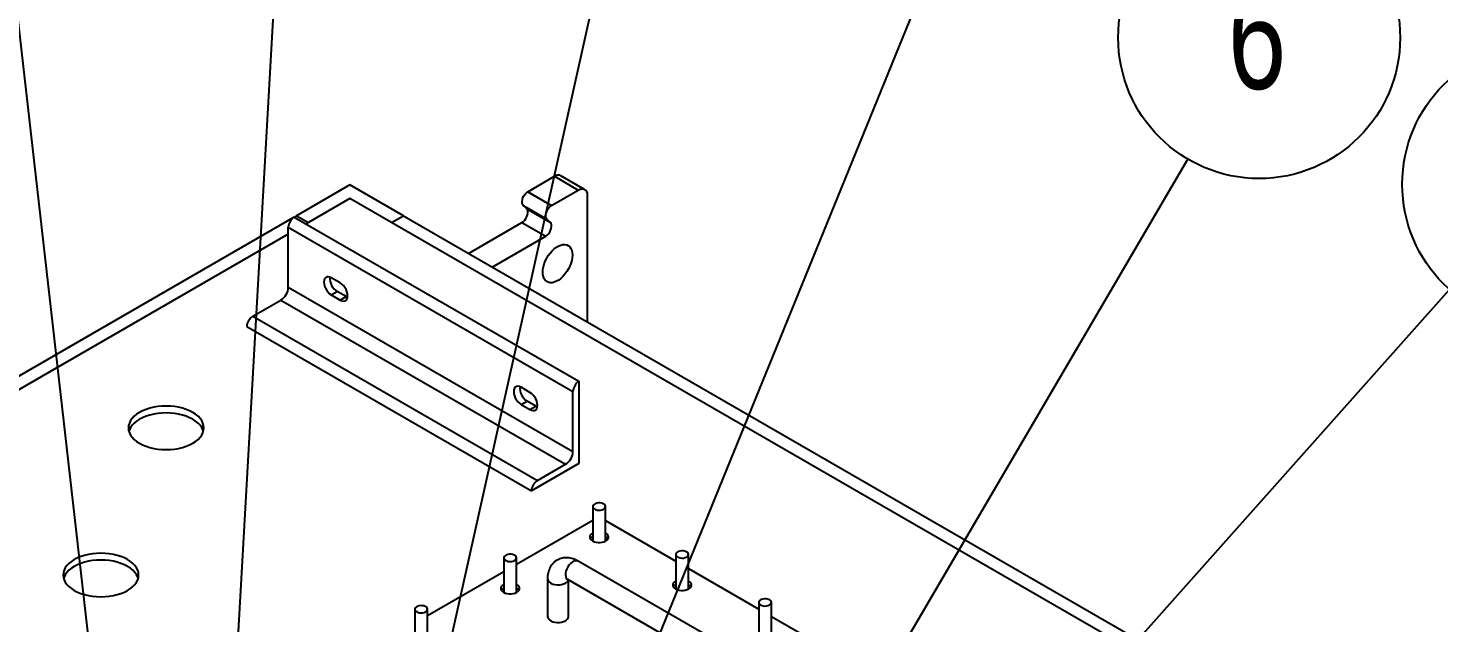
# Model space of a CAD drawing. Header units: inches. Extents: x 1 to 529, y 1 to 374.
# Drawn here: x 47.79 to 92.64, y 323.62 to 342.54 of the extents above; entities that cross this region are included whole.
import ezdxf

# ---------------------------------------------------------------- set-up
doc = ezdxf.new("R2010")
doc.units = ezdxf.units.IN
doc.header["$LTSCALE"] = 32
doc.header["$MEASUREMENT"] = 0
doc.layers.add('FORMAT', color=7, linetype='Continuous')
doc.styles.add('SLDTEXTSTYLE0', font='TXT', dxfattribs={"width": 0.75})
doc.dimstyles.new('SLDDIMSTYLE5', dxfattribs={"dimtxt": 0.18, "dimasz": 2.71875, "dimexe": 0, "dimexo": 0.0625, "dimgap": 0, "dimtad": 0, "dimtih": 1, "dimtoh": 1, "dimdec": 0, "dimrnd": 1e-09, "dimzin": 0, "dimdsep": 46, "dimtxsty": 'Standard', "dimsah": 1, "dimcen": 0.09, "dimadec": 0, "dimazin": 0, "dimtfac": 2.71875, "dimtdec": 0, "dimtofl": 0, "dimtmove": 0, "dimatfit": 3, "dimfxl": 0, "dimfrac": 2, "dimtolj": 1, "dimtzin": 0, "dimarcsym": 0})
doc.dimstyles.new('SLDDIMSTYLE6', dxfattribs={"dimtxt": 0.18, "dimasz": 0.836538, "dimexe": 0, "dimexo": 0.0625, "dimgap": 0, "dimtad": 0, "dimtih": 1, "dimtoh": 1, "dimdec": 0, "dimrnd": 1e-09, "dimzin": 0, "dimdsep": 46, "dimtxsty": 'Standard', "dimblk1": 'DOT', "dimblk2": 'DOT', "dimsah": 1, "dimcen": 0.09, "dimadec": 0, "dimazin": 0, "dimtfac": 0.836538, "dimtdec": 0, "dimtofl": 0, "dimtmove": 0, "dimatfit": 3, "dimldrblk": 'DOT', "dimfxl": 0, "dimfrac": 2, "dimtolj": 1, "dimtzin": 0, "dimarcsym": 0})

# ---------------------------------------------------------------- blocks, each defined once
blk = doc.blocks.new('Drawing View43')
at = {"color": 7, "linetype": 'Continuous', "lineweight": 25}
for p, q in [((21.327, 41.815), (22.176, 42.305)), ((22.176, 42.305), (22.93, 41.869)), ((23.13, 41.889), (22.376, 42.324)), ((15.67, 42.032), (13.973, 41.053)), ((17.367, 41.053), (15.67, 42.032)), ((21.327, 41.815), (22.081, 41.379)), ((22.081, 41.379), (22.93, 41.869)), ((15.67, 41.597), (14.275, 40.792)), ((55.645, 18.52), (15.67, 41.597)), ((21.176, 41.379), (21.931, 40.944)), ((21.29, 41.27), (21.176, 41.379)), ((21.29, 41.27), (22.044, 40.835)), ((23.213, 41.706), (23.213, 37.678)), ((-7.435, 28.694), (13.886, 41.002)), ((13.898, 41.009), (13.973, 41.053)), ((13.898, 41.009), (13.898, 41.01)), ((13.898, 41.01), (22.949, 35.785)), ((13.898, 41.009), (22.949, 35.784)), ((13.973, 41.053), (14.35, 40.835)), ((13.973, 41.053), (14.35, 40.835)), ((16.99, 40.835), (17.367, 41.053)), ((16.99, 40.835), (17.367, 41.053)), ((17.367, 41.053), (55.08, 19.282)), ((19.442, 39.855), (21.139, 40.835)), ((21.139, 40.835), (21.893, 40.399)), ((22.044, 40.835), (21.931, 40.944)), ((13.709, 40.465), (-6.992, 28.514)), ((13.709, 40.683), (22.76, 35.458)), ((13.709, 38.778), (13.709, 40.683)), ((20.196, 39.42), (21.893, 40.399)), ((15.359, 38.914), (15.076, 39.077)), ((13.709, 38.778), (22.76, 33.553)), ((15.076, 38.533), (15.265, 38.642)), ((15.548, 38.478), (15.265, 38.642)), ((12.578, 37.852), (13.474, 38.369)), ((13.474, 38.369), (22.525, 33.144)), ((15.076, 38.533), (15.359, 38.37)), ((15.359, 38.37), (15.548, 38.478)), ((15.591, 38.458), (15.548, 38.478)), ((12.578, 37.852), (21.629, 32.627)), ((12.389, 37.526), (21.44, 32.301)), ((12.389, 37.526), (21.44, 32.301)), ((12.389, 37.526), (12.389, 37.526)), ((21.393, 35.431), (21.11, 35.594)), ((22.76, 33.553), (22.76, 35.458)), ((22.949, 35.784), (22.949, 35.785)), ((22.949, 35.785), (22.949, 33.172)), ((21.11, 35.05), (21.299, 35.158)), ((21.11, 35.05), (21.393, 34.886)), ((21.582, 34.995), (21.299, 35.158)), ((21.393, 34.886), (21.582, 34.995)), ((21.625, 34.975), (21.582, 34.995)), ((22.949, 33.172), (21.44, 32.301)), ((21.629, 32.627), (22.525, 33.144)), ((21.44, 32.301), (21.44, 32.301)), ((23.39, 31.8), (23.39, 30.712)), ((23.79, 30.712), (23.79, 31.8)), ((23.39, 31.357), (20.962, 29.955)), ((23.79, 31.355), (26.03, 30.062)), ((23.802, 30.834), (23.79, 30.841)), ((20.562, 30.167), (20.562, 29.079)), ((20.962, 29.079), (20.962, 30.167)), ((27.258, 27.561), (22.921, 30.065)), ((26.03, 30.276), (26.03, 29.188)), ((26.43, 29.188), (26.43, 30.276)), ((20.562, 29.724), (18.133, 28.322)), ((26.43, 29.831), (28.67, 28.538)), ((20.974, 29.201), (20.962, 29.208)), ((21.95, 29.504), (21.95, 28.306)), ((22.588, 29.487), (26.925, 26.984)), ((22.617, 28.306), (22.617, 29.471)), ((26.442, 29.31), (26.43, 29.317)), ((28.67, 28.752), (28.67, 27.664)), ((29.07, 27.664), (29.07, 28.752)), ((17.733, 28.535), (17.733, 27.446)), ((18.133, 27.446), (18.133, 28.535)), ((29.07, 28.307), (31.31, 27.014))]:
    blk.add_line(p, q, dxfattribs=at)
at = {"color": 7, "linetype": 'Continuous', "lineweight": 25, "flags": 128}
for points in [[(21.176, 41.379), (21.153, 41.412), (21.141, 41.457), (21.14, 41.509), (21.15, 41.567), (21.17, 41.627), (21.2, 41.685), (21.238, 41.737), (21.281, 41.782), (21.327, 41.815)], [(22.93, 41.869), (22.985, 41.895), (23.038, 41.907), (23.087, 41.905), (23.13, 41.889), (23.165, 41.86), (23.191, 41.818), (23.207, 41.766), (23.213, 41.706)], [(21.139, 40.835), (21.185, 40.868), (21.228, 40.912), (21.266, 40.965), (21.296, 41.023), (21.316, 41.083), (21.326, 41.14), (21.325, 41.193), (21.313, 41.237), (21.29, 41.27)], [(21.931, 40.944), (21.908, 40.977), (21.895, 41.021), (21.894, 41.074), (21.904, 41.132), (21.924, 41.191), (21.955, 41.249), (21.992, 41.302), (22.036, 41.346), (22.081, 41.379)], [(21.893, 40.399), (21.939, 40.433), (21.982, 40.477), (22.02, 40.529), (22.05, 40.587), (22.071, 40.647), (22.081, 40.705), (22.079, 40.758), (22.067, 40.802), (22.044, 40.835)], [(21.799, 39.256), (21.804, 39.341), (21.82, 39.429), (21.845, 39.519), (21.881, 39.61), (21.924, 39.699), (21.976, 39.784), (22.034, 39.864), (22.098, 39.936), (22.165, 39.999), (22.235, 40.051), (22.305, 40.092), (22.375, 40.12), (22.442, 40.135), (22.506, 40.136), (22.564, 40.124), (22.616, 40.098), (22.66, 40.06), (22.695, 40.01), (22.721, 39.949), (22.736, 39.879), (22.741, 39.801), (22.736, 39.716), (22.721, 39.628), (22.695, 39.537), (22.66, 39.447), (22.616, 39.358), (22.564, 39.273), (22.506, 39.193), (22.442, 39.121), (22.375, 39.058), (22.305, 39.006), (22.235, 38.965), (22.165, 38.937), (22.098, 38.922), (22.034, 38.921), (21.976, 38.933), (21.924, 38.959), (21.881, 38.997), (21.845, 39.047), (21.82, 39.108), (21.804, 39.178), (21.799, 39.256)], [(15.076, 39.077), (15.024, 39.101), (14.974, 39.109), (14.929, 39.103), (14.892, 39.081), (14.864, 39.046), (14.847, 38.998), (14.841, 38.941), (14.847, 38.877), (14.864, 38.81), (14.892, 38.742), (14.929, 38.677), (14.974, 38.619), (15.024, 38.57), (15.076, 38.533)], [(15.359, 38.37), (15.412, 38.346), (15.462, 38.338), (15.506, 38.344), (15.544, 38.366), (15.572, 38.401), (15.589, 38.449), (15.595, 38.506), (15.589, 38.57), (15.572, 38.637), (15.544, 38.705), (15.506, 38.77), (15.462, 38.828), (15.412, 38.877), (15.359, 38.914)], [(21.11, 35.594), (21.058, 35.617), (21.008, 35.626), (20.963, 35.619), (20.926, 35.598), (20.898, 35.562), (20.881, 35.515), (20.875, 35.458), (20.881, 35.394), (20.898, 35.326), (20.926, 35.258), (20.963, 35.194), (21.008, 35.136), (21.058, 35.087), (21.11, 35.05)], [(21.393, 34.886), (21.446, 34.863), (21.496, 34.854), (21.54, 34.861), (21.578, 34.882), (21.606, 34.918), (21.623, 34.965), (21.629, 35.022), (21.623, 35.086), (21.606, 35.154), (21.578, 35.222), (21.54, 35.286), (21.496, 35.345), (21.446, 35.394), (21.393, 35.431)], [(8.976, 34.794), (8.887, 34.736), (8.809, 34.672), (8.744, 34.604), (8.692, 34.533), (8.655, 34.458), (8.633, 34.381), (8.625, 34.304), (8.633, 34.226), (8.655, 34.15), (8.692, 34.075), (8.744, 34.003), (8.809, 33.935), (8.887, 33.872), (8.976, 33.814), (9.077, 33.762), (9.187, 33.717), (9.304, 33.68), (9.429, 33.65), (9.558, 33.628), (9.691, 33.615), (9.825, 33.611), (9.959, 33.615), (10.092, 33.628), (10.221, 33.65), (10.346, 33.68), (10.463, 33.717), (10.573, 33.762), (10.674, 33.814), (10.763, 33.872), (10.841, 33.935), (10.906, 34.003), (10.958, 34.075), (10.995, 34.15), (11.017, 34.226), (11.025, 34.304), (11.017, 34.381), (10.995, 34.458), (10.958, 34.533), (10.906, 34.604), (10.841, 34.672), (10.763, 34.736), (10.674, 34.794), (10.573, 34.845), (10.463, 34.89), (10.346, 34.928), (10.221, 34.958), (10.092, 34.979), (9.959, 34.992), (9.825, 34.996), (9.691, 34.992), (9.558, 34.979), (9.429, 34.958), (9.304, 34.928), (9.187, 34.89), (9.077, 34.845), (8.976, 34.794)], [(11.01, 34.195), (10.995, 34.24), (10.958, 34.315), (10.906, 34.387), (10.841, 34.455), (10.763, 34.518), (10.674, 34.576), (10.573, 34.628), (10.463, 34.673), (10.346, 34.71), (10.221, 34.74), (10.092, 34.761), (9.959, 34.774), (9.825, 34.779), (9.691, 34.774), (9.558, 34.761), (9.429, 34.74), (9.304, 34.71), (9.187, 34.673), (9.077, 34.628), (8.976, 34.576), (8.887, 34.518), (8.809, 34.455), (8.744, 34.387), (8.692, 34.315), (8.655, 34.24), (8.64, 34.195)], [(23.731, 31.719), (23.764, 31.744), (23.784, 31.773), (23.79, 31.804), (23.781, 31.835), (23.757, 31.864), (23.721, 31.887), (23.676, 31.905), (23.624, 31.914), (23.57, 31.915), (23.517, 31.908), (23.469, 31.892), (23.431, 31.87), (23.404, 31.843), (23.391, 31.812), (23.393, 31.781), (23.409, 31.751), (23.439, 31.724), (23.48, 31.704), (23.529, 31.69), (23.583, 31.685), (23.637, 31.688), (23.688, 31.7), (23.731, 31.719)], [(23.39, 30.958), (23.378, 30.951), (23.336, 30.921), (23.307, 30.886), (23.292, 30.848), (23.292, 30.809), (23.307, 30.772), (23.336, 30.737), (23.378, 30.706)], [(23.378, 30.706), (23.43, 30.682), (23.491, 30.665), (23.556, 30.657), (23.624, 30.657), (23.689, 30.665), (23.75, 30.682), (23.802, 30.706), (23.844, 30.737), (23.873, 30.772), (23.888, 30.809), (23.888, 30.848), (23.873, 30.886), (23.844, 30.921), (23.802, 30.951), (23.79, 30.958)], [(23.39, 30.712), (23.39, 30.708), (23.391, 30.699)], [(23.789, 30.699), (23.789, 30.7), (23.79, 30.712)], [(23.872, 30.77), (23.844, 30.804), (23.802, 30.834)], [(6.902, 30.113), (6.813, 30.055), (6.735, 29.992), (6.67, 29.924), (6.618, 29.852), (6.581, 29.777), (6.558, 29.701), (6.551, 29.623), (6.558, 29.545), (6.581, 29.469), (6.618, 29.394), (6.67, 29.322), (6.735, 29.254), (6.813, 29.191), (6.902, 29.133), (7.003, 29.081), (7.112, 29.036), (7.23, 28.999), (7.354, 28.969), (7.484, 28.948), (7.616, 28.935), (7.751, 28.93), (7.885, 28.935), (8.018, 28.948), (8.147, 28.969), (8.271, 28.999), (8.389, 29.036), (8.499, 29.081), (8.599, 29.133), (8.689, 29.191), (8.767, 29.254), (8.832, 29.322), (8.883, 29.394), (8.921, 29.469), (8.943, 29.545), (8.951, 29.623), (8.943, 29.701), (8.921, 29.777), (8.883, 29.852), (8.832, 29.924), (8.767, 29.992), (8.689, 30.055), (8.599, 30.113), (8.499, 30.165), (8.389, 30.21), (8.271, 30.247), (8.147, 30.277), (8.018, 30.298), (7.885, 30.311), (7.751, 30.316), (7.616, 30.311), (7.484, 30.298), (7.354, 30.277), (7.23, 30.247), (7.112, 30.21), (7.003, 30.165), (6.902, 30.113)], [(8.936, 29.514), (8.921, 29.559), (8.883, 29.634), (8.832, 29.706), (8.767, 29.774), (8.689, 29.837), (8.599, 29.895), (8.499, 29.947), (8.389, 29.992), (8.271, 30.029), (8.147, 30.059), (8.018, 30.081), (7.885, 30.094), (7.751, 30.098), (7.616, 30.094), (7.484, 30.081), (7.354, 30.059), (7.23, 30.029), (7.112, 29.992), (7.003, 29.947), (6.902, 29.895), (6.813, 29.837), (6.735, 29.774), (6.67, 29.706), (6.618, 29.634), (6.581, 29.559), (6.566, 29.514)], [(20.903, 30.086), (20.936, 30.111), (20.956, 30.14), (20.961, 30.171), (20.952, 30.202), (20.929, 30.231), (20.893, 30.255), (20.847, 30.272), (20.796, 30.281), (20.741, 30.282), (20.688, 30.275), (20.641, 30.259), (20.602, 30.237), (20.576, 30.21), (20.563, 30.179), (20.564, 30.148), (20.581, 30.118), (20.611, 30.092), (20.652, 30.071), (20.701, 30.057), (20.755, 30.052), (20.809, 30.055), (20.86, 30.067), (20.903, 30.086)], [(22.921, 30.065), (22.917, 30.067), (22.876, 30.079), (22.83, 30.077), (22.78, 30.061), (22.729, 30.032), (22.679, 29.99), (22.633, 29.939), (22.593, 29.88), (22.56, 29.816), (22.536, 29.75), (22.522, 29.686), (22.519, 29.625), (22.528, 29.572), (22.546, 29.528), (22.575, 29.496), (22.588, 29.487)], [(26.371, 30.195), (26.404, 30.22), (26.424, 30.249), (26.43, 30.28), (26.42, 30.311), (26.397, 30.34), (26.361, 30.363), (26.316, 30.381), (26.264, 30.39), (26.209, 30.391), (26.156, 30.384), (26.109, 30.368), (26.07, 30.346), (26.044, 30.319), (26.031, 30.288), (26.033, 30.257), (26.049, 30.227), (26.079, 30.2), (26.12, 30.18), (26.169, 30.166), (26.223, 30.161), (26.277, 30.164), (26.328, 30.176), (26.371, 30.195)], [(20.562, 29.325), (20.549, 29.318), (20.508, 29.288), (20.478, 29.253), (20.463, 29.215), (20.463, 29.177), (20.478, 29.139), (20.508, 29.104), (20.549, 29.073)], [(20.549, 29.073), (20.602, 29.049), (20.662, 29.032), (20.728, 29.024), (20.795, 29.024), (20.861, 29.032), (20.921, 29.049), (20.974, 29.073), (21.016, 29.104), (21.045, 29.139), (21.06, 29.177), (21.06, 29.215), (21.045, 29.253), (21.016, 29.288), (20.974, 29.318), (20.962, 29.325)], [(21.044, 29.137), (21.016, 29.171), (20.974, 29.201)], [(21.95, 29.504), (21.956, 29.468), (21.977, 29.428), (22.012, 29.392), (22.061, 29.361), (22.119, 29.336), (22.185, 29.32), (22.256, 29.312), (22.328, 29.313), (22.398, 29.323), (22.463, 29.342), (22.519, 29.368)], [(26.03, 29.434), (26.018, 29.427), (25.976, 29.397), (25.947, 29.362), (25.932, 29.324), (25.932, 29.285), (25.947, 29.248), (25.976, 29.213), (26.018, 29.182)], [(26.018, 29.182), (26.07, 29.158), (26.131, 29.141), (26.196, 29.133), (26.263, 29.133), (26.329, 29.141), (26.389, 29.158), (26.442, 29.182), (26.484, 29.213), (26.513, 29.248), (26.528, 29.285), (26.528, 29.324), (26.513, 29.362), (26.484, 29.397), (26.442, 29.427), (26.43, 29.434)], [(26.03, 29.188), (26.03, 29.184), (26.031, 29.175)], [(26.429, 29.175), (26.429, 29.176), (26.43, 29.188)], [(26.512, 29.246), (26.484, 29.28), (26.442, 29.31)], [(20.562, 29.079), (20.562, 29.075), (20.563, 29.066)], [(20.96, 29.066), (20.961, 29.067), (20.962, 29.079)], [(29.011, 28.671), (29.044, 28.696), (29.064, 28.725), (29.07, 28.756), (29.06, 28.787), (29.037, 28.816), (29.001, 28.839), (28.956, 28.857), (28.904, 28.866), (28.849, 28.867), (28.796, 28.86), (28.749, 28.844), (28.71, 28.822), (28.684, 28.795), (28.671, 28.764), (28.673, 28.733), (28.689, 28.703), (28.719, 28.677), (28.76, 28.656), (28.809, 28.642), (28.863, 28.637), (28.917, 28.64), (28.968, 28.652), (29.011, 28.671)], [(18.075, 28.453), (18.107, 28.478), (18.127, 28.507), (18.133, 28.539), (18.124, 28.57), (18.1, 28.598), (18.065, 28.622), (18.019, 28.639), (17.967, 28.648), (17.913, 28.65), (17.86, 28.642), (17.812, 28.627), (17.774, 28.604), (17.747, 28.577), (17.734, 28.546), (17.736, 28.515), (17.753, 28.485), (17.782, 28.459), (17.823, 28.438), (17.873, 28.425), (17.926, 28.419), (17.98, 28.423), (18.031, 28.434), (18.075, 28.453)], [(21.95, 28.306), (21.956, 28.27), (21.977, 28.23), (22.012, 28.194), (22.061, 28.163), (22.119, 28.139), (22.185, 28.122), (22.256, 28.114), (22.328, 28.116), (22.398, 28.126), (22.463, 28.144), (22.519, 28.17)]]:
    blk.add_lwpolyline(points, dxfattribs=at)
at = {"color": 7, "linetype": 'Continuous', "lineweight": 25}
for centre, radius, start, end in [((22.293, 42.141), 0.201, 65.6929, 125.6176), ((14.118, 40.665), 0.409, 122.6055, 177.3945), ((15.524, 39.06), 0.492, 175.6626, 238.2299), ((13.198, 38.801), 0.512, 302.6055, 357.3945), ((12.798, 37.507), 0.409, 122.6055, 177.3945), ((21.558, 35.577), 0.492, 175.6626, 238.2299), ((23.169, 35.44), 0.409, 122.6055, 177.3945), ((22.249, 33.576), 0.512, 302.6055, 357.3945), ((21.849, 32.282), 0.409, 122.6055, 177.3945), ((23.485, 30.647), 0.216, 116.0538, 145.1096), ((20.656, 29.014), 0.216, 116.0538, 145.1096), ((22.436, 29.535), 0.187, 296.3444, 340.636), ((26.125, 29.123), 0.216, 116.0538, 145.1096), ((22.452, 28.321), 0.165, 293.8101, 354.8697)]:
    blk.add_arc(centre, radius, start, end, dxfattribs=at)
for points, knots in [([(22.921, 30.065), (22.903, 30.075), (22.853, 30.102), (22.773, 30.135), (22.68, 30.161), (22.592, 30.174), (22.506, 30.174), (22.42, 30.163), (22.336, 30.139), (22.256, 30.101), (22.184, 30.052), (22.122, 29.994), (22.069, 29.927), (22.025, 29.853), (21.991, 29.771), (21.966, 29.683), (21.952, 29.593), (21.951, 29.532), (21.95, 29.504)], [0, 0, 0, 0, 0.042855, 0.118271, 0.184422, 0.248247, 0.309998, 0.370155, 0.435209, 0.498403, 0.560261, 0.621419, 0.682529, 0.744359, 0.807646, 0.873016, 0.940834, 1, 1, 1, 1]), ([(22.542, 29.507), (22.541, 29.507), (22.54, 29.507), (22.547, 29.506), (22.563, 29.5), (22.58, 29.491), (22.588, 29.487)], [0, 0, 0, 0, 0.015407, 0.382079, 0.724846, 1, 1, 1, 1])]:
    blk.add_open_spline(points, degree=3, knots=knots, dxfattribs=at)
blk = doc.blocks.new('SW_NOTE_0_46')
at = {"layer": 'FORMAT', "color": 0}
blk.add_circle((2.979, 3.348), 4.481, dxfattribs=at)
at = {"layer": 'FORMAT', "color": 0, "insert": (2.844, 5.052), "char_height": 3.3333, "attachment_point": 2, "style": 'SLDTEXTSTYLE0'}
blk.add_mtext('11', dxfattribs=at)
blk = doc.blocks.new('_Dot')
at = {"color": 0, "linetype": 'ByBlock', "lineweight": -2}
blk.add_line((-0.5, 0), (-1, 0), dxfattribs=at)
at = {"color": 0, "linetype": 'ByBlock', "const_width": 0.5}
blk.add_lwpolyline([(-0.25, 0, 1), (0.25, 0, 1)], format="xyb", close=True, dxfattribs=at)
blk = doc.blocks.new('SW_NOTE_0_48')
at = {"layer": 'FORMAT', "color": 0}
blk.add_circle((2.264, 3.867), 4.481, dxfattribs=at)
at = {"layer": 'FORMAT', "color": 0, "insert": (2.197, 5.571), "char_height": 3.333, "attachment_point": 2, "style": 'SLDTEXTSTYLE0'}
blk.add_mtext('6', dxfattribs=at)

msp = doc.modelspace()

# ---------------------------------------------------------------- block references
at = {"color": 7, "linetype": 'Continuous', "lineweight": 25}
msp.add_blockref('Drawing View43', (42.348, 295.519), dxfattribs=at)
at = {"layer": 'FORMAT'}
for name, p in [('SW_NOTE_0_48', (84.661, 338.367)), ('SW_NOTE_0_46', (92.977, 334.221))]:
    msp.add_blockref(name, p, dxfattribs=at)

# ---------------------------------------------------------------- leaders
for points, dimstyle in [([(53.422, 304.924), (55.965, 349.652)], 'SLDDIMSTYLE5'), ([(50.357, 317.419), (46.942, 347.415)], 'SLDDIMSTYLE6'), ([(56.192, 300.481), (66.533, 346.892)], 'SLDDIMSTYLE5'), ([(59.009, 301.539), (76.052, 343.353)], 'SLDDIMSTYLE5'), ([(68.401, 310.596), (84.661, 338.367)], 'SLDDIMSTYLE6'), ([(62.129, 299.553), (92.977, 334.221)], 'SLDDIMSTYLE5')]:
    msp.add_leader(points, dimstyle=dimstyle, dxfattribs=at)

doc.saveas('drawing.dxf')
